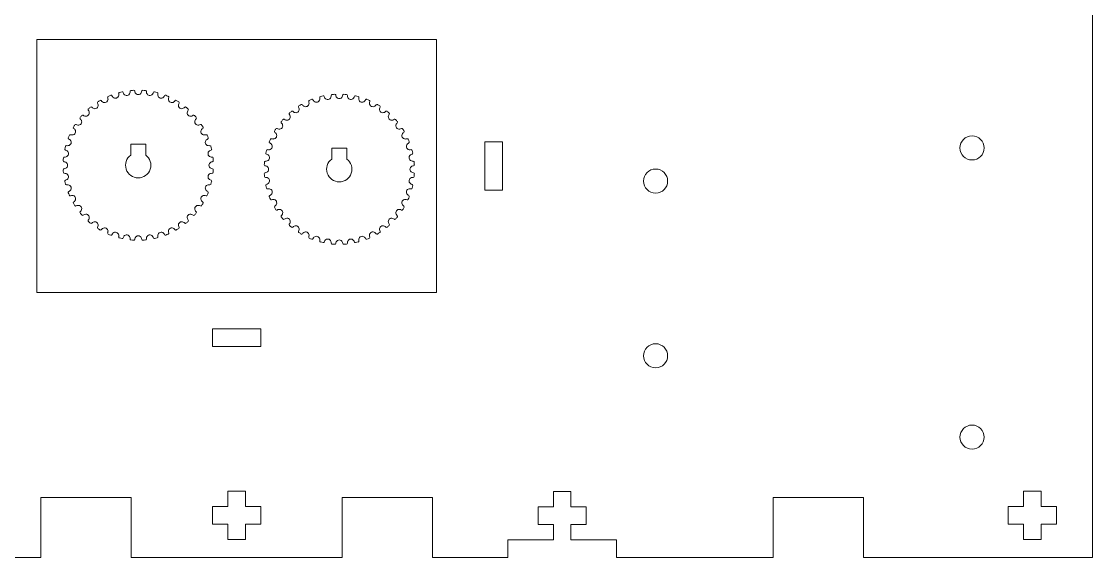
# Model space of a CAD drawing. Header units: millimetres. Extents: x -354 to 1300, y -263 to 109.
# Drawn here: x 1121.8 to 1299.6, y -166 to -77 of the extents above; entities that cross this region are included whole.
import ezdxf

# ---------------------------------------------------------------- set-up
doc = ezdxf.new("R2010")
doc.units = ezdxf.units.MM

msp = doc.modelspace()

# ---------------------------------------------------------------- linework, layer by layer
at = {"lineweight": 0}
for p, q in [((1299.56, -166.04), (1299.56, -36.04)), ((1124.41, -122.04), (1124.41, -80.04)), ((1124.41, -80.04), (1190.71, -80.04)), ((1190.71, -80.04), (1190.71, -122.04)), ((1139.97, -97.42), (1142.47, -97.42)), ((1139.97, -99.22), (1139.97, -97.42)), ((1142.47, -97.42), (1142.47, -99.22)), ((1198.71, -105.04), (1198.71, -97.04)), ((1198.71, -97.04), (1201.66, -97.04)), ((1201.66, -97.04), (1201.66, -105.04)), ((1173.33, -98.09), (1175.83, -98.09)), ((1173.33, -99.89), (1173.33, -98.09)), ((1175.83, -98.09), (1175.83, -99.89)), ((1201.66, -105.04), (1198.71, -105.04)), ((1190.71, -122.04), (1124.41, -122.04)), ((1153.56, -128.04), (1161.56, -128.04)), ((1153.56, -130.99), (1153.56, -128.04)), ((1161.56, -128.04), (1161.56, -130.99)), ((1161.56, -130.99), (1153.56, -130.99)), ((1125.06, -166.04), (1125.06, -156.04)), ((1125.06, -156.04), (1140.06, -156.04)), ((1140.06, -156.04), (1140.06, -166.04)), ((1156.08, -155.04), (1159.03, -155.04)), ((1156.08, -157.56), (1156.08, -155.04)), ((1159.03, -155.04), (1159.03, -157.56)), ((1175.06, -166.04), (1175.06, -156.04)), ((1175.06, -156.04), (1190.06, -156.04)), ((1190.06, -156.04), (1190.06, -166.04)), ((1210.11, -155.09), (1213.01, -155.09)), ((1210.11, -157.64), (1210.11, -155.09)), ((1213.01, -155.09), (1213.01, -157.64)), ((1246.56, -156.04), (1261.56, -156.04)), ((1246.56, -166.04), (1246.56, -156.04)), ((1261.56, -156.04), (1261.56, -166.04)), ((1288.08, -157.56), (1288.08, -155.04)), ((1288.08, -155.04), (1291.03, -155.04)), ((1291.03, -155.04), (1291.03, -157.56)), ((1153.56, -157.56), (1156.08, -157.56)), ((1153.56, -160.51), (1153.56, -157.56)), ((1159.03, -157.56), (1161.56, -157.56)), ((1161.56, -157.56), (1161.56, -160.51)), ((1207.56, -157.64), (1210.11, -157.64)), ((1207.56, -160.54), (1207.56, -157.64)), ((1213.01, -157.64), (1215.56, -157.64)), ((1215.56, -157.64), (1215.56, -160.54)), ((1285.56, -160.51), (1285.56, -157.56)), ((1285.56, -157.56), (1288.08, -157.56)), ((1291.03, -157.56), (1293.56, -157.56)), ((1293.56, -157.56), (1293.56, -160.51)), ((1156.08, -160.51), (1153.56, -160.51)), ((1156.08, -163.04), (1156.08, -160.51)), ((1159.03, -160.51), (1159.03, -163.04)), ((1161.56, -160.51), (1159.03, -160.51)), ((1210.11, -160.54), (1207.56, -160.54)), ((1210.11, -163.09), (1210.11, -160.54)), ((1215.56, -160.54), (1213.01, -160.54)), ((1213.01, -160.54), (1213.01, -163.09)), ((1288.08, -160.51), (1285.56, -160.51)), ((1288.08, -163.04), (1288.08, -160.51)), ((1291.03, -160.51), (1291.03, -163.04)), ((1293.56, -160.51), (1291.03, -160.51)), ((1159.03, -163.04), (1156.08, -163.04)), ((1202.56, -163.09), (1210.11, -163.09)), ((1202.56, -166.04), (1202.56, -163.09)), ((1213.01, -163.09), (1220.56, -163.09)), ((1220.56, -163.09), (1220.56, -166.04)), ((1291.03, -163.04), (1288.08, -163.04)), ((1112.56, -166.04), (1125.06, -166.04)), ((1140.06, -166.04), (1175.06, -166.04)), ((1190.06, -166.04), (1202.56, -166.04)), ((1220.56, -166.04), (1246.56, -166.04)), ((1261.56, -166.04), (1299.56, -166.04))]:
    msp.add_line(p, q, dxfattribs=at)
for centre in [(1279.56, -98.04), (1227.06, -103.54), (1227.06, -132.54), (1279.56, -146.04)]:
    msp.add_circle(centre, 2, dxfattribs=at)
for centre, radius, start, end in [((1138.12, -88.98), 0.15, 104.5716, 189.3953), ((1141.22, -100.91), 12.47, 102.4284, 104.5716), ((1138.57, -88.87), 0.15, 17.6047, 102.4284), ((1139.67, -88.52), 1, 197.6047, 214.9892), ((1138.87, -88.65), 1, 343.0108, 0.3953), ((1140.02, -88.64), 0.15, 95.5716, 180.3953), ((1141.22, -100.91), 12.47, 93.4284, 95.5716), ((1140.48, -88.6), 0.15, 8.6047, 93.4284), ((1141.62, -88.43), 1, 188.6047, 205.9892), ((1140.82, -88.43), 1, 334.0108, 351.3953), ((1141.96, -88.6), 0.15, 86.5716, 171.3953), ((1141.22, -100.91), 12.47, 84.4284, 86.5716), ((1142.42, -88.64), 0.15, 359.6047, 84.4284), ((1143.57, -88.65), 1, 179.6047, 196.9892), ((1142.78, -88.52), 1, 325.0108, 342.3953), ((1143.87, -88.87), 0.15, 77.5716, 162.3953), ((1141.22, -100.91), 12.47, 75.4284, 77.5716), ((1144.32, -88.98), 0.15, 350.6047, 75.4284), ((1134.59, -90.52), 0.15, 122.5716, 207.3953), ((1133.57, -91.05), 1, 10.0108, 27.3953), ((1141.22, -100.91), 12.47, 120.4284, 122.5716), ((1134.98, -90.28), 0.15, 35.6047, 120.4284), ((1135.91, -89.61), 1, 215.6047, 232.9892), ((1135.65, -89.96), 0.555, 232.9892, 1.0108), ((1136.29, -89.61), 0.15, 113.5716, 198.3953), ((1135.2, -89.97), 1, 1.0108, 18.3953), ((1141.22, -100.91), 12.47, 111.4284, 113.5716), ((1136.72, -89.43), 0.15, 26.6047, 111.4284), ((1137.75, -88.92), 1, 206.6047, 223.9892), ((1137.43, -89.23), 0.555, 223.9892, 352.0108), ((1136.99, -89.16), 1, 352.0108, 9.3953), ((1139.3, -88.78), 0.555, 214.9892, 343.0108), ((1141.22, -88.63), 0.555, 205.9892, 334.0108), ((1143.14, -88.78), 0.555, 196.9892, 325.0108), ((1145.46, -89.16), 1, 170.6047, 187.9892), ((1145.02, -89.23), 0.555, 187.9892, 316.0108), ((1144.7, -88.92), 1, 316.0108, 333.3953), ((1145.72, -89.43), 0.15, 68.5716, 153.3953), ((1141.22, -100.91), 12.47, 66.4284, 68.5716), ((1146.15, -89.61), 0.15, 341.6047, 66.4284), ((1147.24, -89.97), 1, 161.6047, 178.9892), ((1146.8, -89.96), 0.555, 178.9892, 307.0108), ((1146.53, -89.61), 1, 307.0108, 324.3953), ((1147.46, -90.28), 0.15, 59.5716, 144.3953), ((1141.22, -100.91), 12.47, 57.4284, 59.5716), ((1148.88, -91.05), 1, 152.6047, 169.9892), ((1147.86, -90.52), 0.15, 332.6047, 57.4284), ((1169, -90.64), 0.555, 232.9892, 1.0108), ((1169.65, -90.28), 0.15, 113.5716, 198.3953), ((1168.56, -90.64), 1, 1.0108, 18.3953), ((1174.58, -101.58), 12.47, 111.4284, 113.5716), ((1170.08, -90.1), 0.15, 26.6047, 111.4284), ((1171.1, -89.59), 1, 206.6047, 223.9892), ((1170.78, -89.9), 0.555, 223.9892, 352.0108), ((1171.48, -89.65), 0.15, 104.5716, 189.3953), ((1170.34, -89.84), 1, 352.0108, 9.3953), ((1174.58, -101.58), 12.47, 102.4284, 104.5716), ((1171.93, -89.54), 0.15, 17.6047, 102.4284), ((1173.02, -89.19), 1, 197.6047, 214.9892), ((1172.66, -89.45), 0.555, 214.9892, 343.0108), ((1172.23, -89.32), 1, 343.0108, 0.3953), ((1173.38, -89.31), 0.15, 95.5716, 180.3953), ((1174.58, -101.58), 12.47, 93.4284, 95.5716), ((1173.84, -89.27), 0.15, 8.6047, 93.4284), ((1174.98, -89.1), 1, 188.6047, 205.9892), ((1174.58, -89.3), 0.555, 205.9892, 334.0108), ((1174.18, -89.1), 1, 334.0108, 351.3953), ((1175.32, -89.27), 0.15, 86.5716, 171.3953), ((1174.58, -101.58), 12.47, 84.4284, 86.5716), ((1175.77, -89.31), 0.15, 359.6047, 84.4284), ((1176.92, -89.32), 1, 179.6047, 196.9892), ((1176.5, -89.45), 0.555, 196.9892, 325.0108), ((1176.13, -89.19), 1, 325.0108, 342.3953), ((1177.23, -89.54), 0.15, 77.5716, 162.3953), ((1174.58, -101.58), 12.47, 75.4284, 77.5716), ((1177.68, -89.65), 0.15, 350.6047, 75.4284), ((1178.81, -89.84), 1, 170.6047, 187.9892), ((1178.37, -89.9), 0.555, 187.9892, 316.0108), ((1178.05, -89.59), 1, 316.0108, 333.3953), ((1179.08, -90.1), 0.15, 68.5716, 153.3953), ((1174.58, -101.58), 12.47, 66.4284, 68.5716), ((1179.51, -90.28), 0.15, 341.6047, 66.4284), ((1180.6, -90.64), 1, 161.6047, 178.9892), ((1180.15, -90.64), 0.555, 178.9892, 307.0108), ((1132.54, -92.22), 0.555, 250.9892, 19.0108), ((1133.04, -91.68), 0.15, 131.5716, 216.3953), ((1132.12, -92.37), 1, 19.0108, 36.3953), ((1141.22, -100.91), 12.47, 129.4284, 131.5716), ((1133.39, -91.39), 0.15, 44.6047, 129.4284), ((1134.21, -90.58), 1, 224.6047, 241.9892), ((1134, -90.97), 0.555, 241.9892, 10.0108), ((1148.44, -90.97), 0.555, 169.9892, 298.0108), ((1148.23, -90.58), 1, 298.0108, 315.3953), ((1149.05, -91.39), 0.15, 50.5716, 135.3953), ((1141.22, -100.91), 12.47, 48.4284, 50.5716), ((1149.9, -92.22), 0.555, 160.9892, 289.0108), ((1150.33, -92.37), 1, 143.6047, 160.9892), ((1149.4, -91.68), 0.15, 323.6047, 48.4284), ((1166.4, -92.36), 0.15, 131.5716, 216.3953), ((1174.58, -101.58), 12.47, 129.4284, 131.5716), ((1166.75, -92.06), 0.15, 44.6047, 129.4284), ((1167.57, -91.25), 1, 224.6047, 241.9892), ((1167.36, -91.64), 0.555, 241.9892, 10.0108), ((1167.94, -91.19), 0.15, 122.5716, 207.3953), ((1166.92, -91.72), 1, 10.0108, 27.3953), ((1174.58, -101.58), 12.47, 120.4284, 122.5716), ((1168.34, -90.95), 0.15, 35.6047, 120.4284), ((1169.27, -90.28), 1, 215.6047, 232.9892), ((1179.89, -90.28), 1, 307.0108, 324.3953), ((1180.82, -90.95), 0.15, 59.5716, 144.3953), ((1174.58, -101.58), 12.47, 57.4284, 59.5716), ((1181.8, -91.64), 0.555, 169.9892, 298.0108), ((1182.23, -91.72), 1, 152.6047, 169.9892), ((1181.21, -91.19), 0.15, 332.6047, 57.4284), ((1181.59, -91.25), 1, 298.0108, 315.3953), ((1182.41, -92.06), 0.15, 50.5716, 135.3953), ((1174.58, -101.58), 12.47, 48.4284, 50.5716), ((1182.76, -92.36), 0.15, 323.6047, 48.4284), ((1141.22, -100.91), 12.48, 147.4284, 149.5716), ((1130.84, -94.27), 0.15, 62.6047, 147.4284), ((1131.36, -93.25), 1, 242.6047, 259.9892), ((1131.29, -93.69), 0.555, 259.9892, 28.0108), ((1131.7, -93.08), 0.15, 140.5716, 225.3953), ((1141.22, -100.91), 12.47, 138.4284, 140.5716), ((1130.89, -93.9), 1, 28.0108, 45.3953), ((1132, -92.73), 0.15, 53.6047, 138.4284), ((1132.68, -91.8), 1, 233.6047, 250.9892), ((1149.76, -91.8), 1, 289.0108, 306.3953), ((1150.44, -92.73), 0.15, 41.5716, 126.3953), ((1141.22, -100.91), 12.47, 39.4284, 41.5716), ((1151.16, -93.69), 0.555, 151.9892, 280.0108), ((1151.55, -93.9), 1, 134.6047, 151.9892), ((1150.74, -93.08), 0.15, 314.6047, 39.4284), ((1151.08, -93.25), 1, 280.0108, 297.3953), ((1151.61, -94.27), 0.15, 32.5716, 117.3953), ((1141.22, -100.91), 12.47, 30.4284, 32.5716), ((1164.64, -94.36), 0.555, 259.9892, 28.0108), ((1165.06, -93.75), 0.15, 140.5716, 225.3953), ((1174.58, -101.58), 12.47, 138.4284, 140.5716), ((1164.25, -94.57), 1, 28.0108, 45.3953), ((1165.36, -93.4), 0.15, 53.6047, 138.4284), ((1166.04, -92.47), 1, 233.6047, 250.9892), ((1165.9, -92.89), 0.555, 250.9892, 19.0108), ((1165.47, -93.04), 1, 19.0108, 36.3953), ((1183.26, -92.89), 0.555, 160.9892, 289.0108), ((1183.68, -93.04), 1, 143.6047, 160.9892), ((1183.12, -92.47), 1, 289.0108, 306.3953), ((1183.8, -93.4), 0.15, 41.5716, 126.3953), ((1174.58, -101.58), 12.47, 39.4284, 41.5716), ((1184.51, -94.36), 0.555, 151.9892, 280.0108), ((1184.91, -94.57), 1, 134.6047, 151.9892), ((1184.1, -93.75), 0.15, 314.6047, 39.4284), ((1141.22, -100.91), 12.47, 156.4284, 158.5716), ((1129.92, -95.98), 0.15, 71.6047, 156.4284), ((1130.29, -94.89), 1, 251.6047, 268.9892), ((1130.28, -95.33), 0.555, 268.9892, 37.0108), ((1130.59, -94.66), 0.15, 149.5716, 234.3953), ((1129.92, -95.6), 1, 37.0108, 54.3953), ((1152.16, -95.33), 0.555, 142.9892, 271.0108), ((1152.52, -95.6), 1, 125.6047, 142.9892), ((1151.85, -94.66), 0.15, 305.6047, 30.4284), ((1152.16, -94.89), 1, 271.0108, 288.3953), ((1152.52, -95.98), 0.15, 23.5716, 108.3953), ((1141.22, -100.91), 12.47, 21.4284, 23.5716), ((1163.64, -96), 0.555, 268.9892, 37.0108), ((1163.95, -95.33), 0.15, 149.5716, 234.3953), ((1174.58, -101.58), 12.48, 147.4284, 149.5716), ((1163.28, -96.27), 1, 37.0108, 54.3953), ((1164.19, -94.94), 0.15, 62.6047, 147.4284), ((1164.72, -93.92), 1, 242.6047, 259.9892), ((1184.44, -93.92), 1, 280.0108, 297.3953), ((1184.96, -94.94), 0.15, 32.5716, 117.3953), ((1185.52, -96), 0.555, 142.9892, 271.0108), ((1185.88, -96.27), 1, 125.6047, 142.9892), ((1174.58, -101.58), 12.47, 30.4284, 32.5716), ((1185.21, -95.33), 0.15, 305.6047, 30.4284), ((1129.29, -97.8), 0.15, 80.6047, 165.4284), ((1129.48, -96.67), 1, 260.6047, 277.9892), ((1129.75, -96.4), 0.15, 158.5716, 243.3953), ((1129.54, -97.11), 0.555, 277.9892, 46.0108), ((1129.23, -97.43), 1, 46.0108, 63.3953), ((1152.9, -97.11), 0.555, 133.9892, 262.0108), ((1153.21, -97.43), 1, 116.6047, 133.9892), ((1152.69, -96.4), 0.15, 296.6047, 21.4284), ((1152.96, -96.67), 1, 262.0108, 279.3953), ((1153.15, -97.8), 0.15, 14.5716, 99.3953), ((1163.11, -97.07), 0.15, 158.5716, 243.3953), ((1174.58, -101.58), 12.47, 156.4284, 158.5716), ((1162.9, -97.78), 0.555, 277.9892, 46.0108), ((1162.59, -98.1), 1, 46.0108, 63.3953), ((1163.28, -96.65), 0.15, 71.6047, 156.4284), ((1163.64, -95.56), 1, 251.6047, 268.9892), ((1185.51, -95.56), 1, 271.0108, 288.3953), ((1186.26, -97.78), 0.555, 133.9892, 262.0108), ((1185.87, -96.65), 0.15, 23.5716, 108.3953), ((1186.57, -98.1), 1, 116.6047, 133.9892), ((1174.58, -101.58), 12.47, 21.4284, 23.5716), ((1186.05, -97.07), 0.15, 296.6047, 21.4284), ((1128.96, -98.56), 1, 269.6047, 286.9892), ((1141.22, -100.91), 12.47, 165.4284, 167.5716), ((1129.19, -98.25), 0.15, 167.5716, 252.3953), ((1128.84, -99.35), 1, 55.0108, 72.3953), ((1129.09, -98.98), 0.555, 286.9892, 55.0108), ((1141.22, -100.91), 2.1, 126.5296, 53.4704), ((1153.35, -98.98), 0.555, 124.9892, 253.0108), ((1153.61, -99.35), 1, 107.6047, 124.9892), ((1153.48, -98.56), 1, 253.0108, 270.3953), ((1141.22, -100.91), 12.47, 12.4284, 14.5716), ((1153.26, -98.25), 0.15, 287.6047, 12.4284), ((1162.54, -98.92), 0.15, 167.5716, 252.3953), ((1174.58, -101.58), 12.47, 165.4284, 167.5716), ((1162.65, -98.48), 0.15, 80.6047, 165.4284), ((1162.19, -100.02), 1, 55.0108, 72.3953), ((1162.45, -99.66), 0.555, 286.9892, 55.0108), ((1162.84, -97.34), 1, 260.6047, 277.9892), ((1186.71, -99.66), 0.555, 124.9892, 253.0108), ((1186.32, -97.34), 1, 262.0108, 279.3953), ((1186.96, -100.02), 1, 107.6047, 124.9892), ((1186.51, -98.48), 0.15, 14.5716, 99.3953), ((1174.58, -101.58), 12.47, 12.4284, 14.5716), ((1186.61, -98.92), 0.15, 287.6047, 12.4284), ((1141.22, -100.91), 12.47, 174.4284, 176.5716), ((1128.92, -100.17), 0.15, 176.5716, 261.3953), ((1128.95, -99.71), 0.15, 89.6047, 174.4284), ((1128.75, -101.31), 1, 64.0108, 81.3953), ((1128.94, -100.91), 0.555, 295.9892, 64.0108), ((1153.5, -100.91), 0.555, 115.9892, 244.0108), ((1153.7, -101.31), 1, 98.6047, 115.9892), ((1153.49, -99.71), 0.15, 5.5716, 90.3953), ((1153.52, -100.17), 0.15, 278.6047, 3.4284), ((1141.22, -100.91), 12.47, 3.4284, 5.5716), ((1174.58, -101.58), 12.47, 174.4284, 176.5716), ((1162.28, -100.84), 0.15, 176.5716, 261.3953), ((1162.31, -100.38), 0.15, 89.6047, 174.4284), ((1162.1, -101.98), 1, 64.0108, 81.3953), ((1162.32, -99.23), 1, 269.6047, 286.9892), ((1162.3, -101.58), 0.555, 295.9892, 64.0108), ((1174.58, -101.58), 2.1, 126.5296, 53.4704), ((1186.86, -101.58), 0.555, 115.9892, 244.0108), ((1186.84, -99.23), 1, 253.0108, 270.3953), ((1187.05, -101.98), 1, 98.6047, 115.9892), ((1186.85, -100.38), 0.15, 5.5716, 90.3953), ((1186.88, -100.84), 0.15, 278.6047, 3.4284), ((1174.58, -101.58), 12.47, 3.4284, 5.5716), ((1128.92, -101.64), 0.15, 98.6047, 183.4284), ((1141.22, -100.91), 12.47, 183.4284, 185.5716), ((1128.95, -102.1), 0.15, 185.5716, 270.3953), ((1128.75, -100.51), 1, 278.6047, 295.9892), ((1128.96, -103.25), 1, 73.0108, 90.3953), ((1129.09, -102.83), 0.555, 304.9892, 73.0108), ((1153.35, -102.83), 0.555, 106.9892, 235.0108), ((1153.48, -103.25), 1, 89.6047, 106.9892), ((1153.7, -100.51), 1, 244.0108, 261.3953), ((1153.49, -102.1), 0.15, 269.6047, 354.4284), ((1153.52, -101.64), 0.15, 356.5716, 81.3953), ((1141.22, -100.91), 12.47, 354.4284, 356.5716), ((1162.28, -102.31), 0.15, 98.6047, 183.4284), ((1174.58, -101.58), 12.47, 183.4284, 185.5716), ((1162.31, -102.77), 0.15, 185.5716, 270.3953), ((1162.1, -101.18), 1, 278.6047, 295.9892), ((1162.32, -103.92), 1, 73.0108, 90.3953), ((1162.45, -103.5), 0.555, 304.9892, 73.0108), ((1186.71, -103.5), 0.555, 106.9892, 235.0108), ((1186.84, -103.92), 1, 89.6047, 106.9892), ((1187.05, -101.18), 1, 244.0108, 261.3953), ((1186.85, -102.77), 0.15, 269.6047, 354.4284), ((1186.88, -102.31), 0.15, 356.5716, 81.3953), ((1174.58, -101.58), 12.47, 354.4284, 356.5716), ((1129.19, -103.56), 0.15, 107.6047, 192.4284), ((1141.22, -100.91), 12.47, 192.4284, 194.5716), ((1128.84, -102.46), 1, 287.6047, 304.9892), ((1129.29, -104.01), 0.15, 194.5716, 279.3953), ((1129.48, -105.14), 1, 82.0108, 99.3953), ((1129.54, -104.7), 0.555, 313.9892, 82.0108), ((1152.9, -104.7), 0.555, 97.9892, 226.0108), ((1152.96, -105.14), 1, 80.6047, 97.9892), ((1153.61, -102.46), 1, 235.0108, 252.3953), ((1153.15, -104.01), 0.15, 260.6047, 345.4284), ((1153.26, -103.56), 0.15, 347.5716, 72.3953), ((1141.22, -100.91), 12.47, 345.4284, 347.5716), ((1162.54, -104.23), 0.15, 107.6047, 192.4284), ((1174.58, -101.58), 12.47, 192.4284, 194.5716), ((1162.19, -103.13), 1, 287.6047, 304.9892), ((1162.65, -104.68), 0.15, 194.5716, 279.3953), ((1162.84, -105.81), 1, 82.0108, 99.3953), ((1162.9, -105.37), 0.555, 313.9892, 82.0108), ((1186.26, -105.37), 0.555, 97.9892, 226.0108), ((1186.32, -105.81), 1, 80.6047, 97.9892), ((1186.96, -103.13), 1, 235.0108, 252.3953), ((1186.51, -104.68), 0.15, 260.6047, 345.4284), ((1174.58, -101.58), 12.47, 345.4284, 347.5716), ((1186.61, -104.23), 0.15, 347.5716, 72.3953), ((1129.75, -105.41), 0.15, 116.6047, 201.4284), ((1141.22, -100.91), 12.47, 201.4284, 203.5716), ((1129.23, -104.38), 1, 296.6047, 313.9892), ((1129.92, -105.83), 0.15, 203.5716, 288.3953), ((1130.29, -106.93), 1, 91.0108, 108.3953), ((1130.28, -106.48), 0.555, 322.9892, 91.0108), ((1152.16, -106.48), 0.555, 88.9892, 217.0108), ((1152.16, -106.93), 1, 71.6047, 88.9892), ((1152.52, -105.83), 0.15, 251.6047, 336.4284), ((1153.21, -104.38), 1, 226.0108, 243.3953), ((1141.22, -100.91), 12.47, 336.4284, 338.5716), ((1152.69, -105.41), 0.15, 338.5716, 63.3953), ((1163.11, -106.08), 0.15, 116.6047, 201.4284), ((1174.58, -101.58), 12.47, 201.4284, 203.5716), ((1162.59, -105.05), 1, 296.6047, 313.9892), ((1163.28, -106.51), 0.15, 203.5716, 288.3953), ((1163.64, -107.6), 1, 91.0108, 108.3953), ((1163.64, -107.15), 0.555, 322.9892, 91.0108), ((1185.52, -107.15), 0.555, 88.9892, 217.0108), ((1185.51, -107.6), 1, 71.6047, 88.9892), ((1185.87, -106.51), 0.15, 251.6047, 336.4284), ((1186.57, -105.05), 1, 226.0108, 243.3953), ((1174.58, -101.58), 12.47, 336.4284, 338.5716), ((1186.05, -106.08), 0.15, 338.5716, 63.3953), ((1130.59, -107.15), 0.15, 125.6047, 210.4284), ((1141.22, -100.91), 12.47, 210.4284, 212.5716), ((1129.92, -106.21), 1, 305.6047, 322.9892), ((1130.84, -107.54), 0.15, 212.5716, 297.3953), ((1131.36, -108.56), 1, 100.0108, 117.3953), ((1131.29, -108.12), 0.555, 331.9892, 100.0108), ((1130.89, -107.91), 1, 314.6047, 331.9892), ((1151.16, -108.12), 0.555, 79.9892, 208.0108), ((1151.55, -107.91), 1, 208.0108, 225.3953), ((1151.08, -108.56), 1, 62.6047, 79.9892), ((1151.61, -107.54), 0.15, 242.6047, 327.4284), ((1152.52, -106.21), 1, 217.0108, 234.3953), ((1141.22, -100.91), 12.47, 327.4284, 329.5716), ((1151.85, -107.15), 0.15, 329.5716, 54.3953), ((1163.95, -107.82), 0.15, 125.6047, 210.4284), ((1174.58, -101.58), 12.47, 210.4284, 212.5716), ((1163.28, -106.88), 1, 305.6047, 322.9892), ((1164.19, -108.21), 0.15, 212.5716, 297.3953), ((1164.72, -109.23), 1, 100.0108, 117.3953), ((1164.64, -108.79), 0.555, 331.9892, 100.0108), ((1184.51, -108.79), 0.555, 79.9892, 208.0108), ((1184.44, -109.23), 1, 62.6047, 79.9892), ((1184.96, -108.21), 0.15, 242.6047, 327.4284), ((1185.88, -106.88), 1, 217.0108, 234.3953), ((1174.58, -101.58), 12.47, 327.4284, 329.5716), ((1185.21, -107.82), 0.15, 329.5716, 54.3953), ((1131.7, -108.73), 0.15, 134.6047, 219.4284), ((1141.22, -100.91), 12.47, 219.4284, 221.5716), ((1132, -109.08), 0.15, 221.5716, 306.3953), ((1132.68, -110.01), 1, 109.0108, 126.3953), ((1132.54, -109.59), 0.555, 340.9892, 109.0108), ((1133.04, -110.13), 0.15, 143.6047, 228.4284), ((1132.12, -109.44), 1, 323.6047, 340.9892), ((1149.9, -109.59), 0.555, 70.9892, 199.0108), ((1150.33, -109.44), 1, 199.0108, 216.3953), ((1149.4, -110.13), 0.15, 311.5716, 36.3953), ((1149.76, -110.01), 1, 53.6047, 70.9892), ((1150.44, -109.08), 0.15, 233.6047, 318.4284), ((1141.22, -100.91), 12.47, 318.4284, 320.5716), ((1150.74, -108.73), 0.15, 320.5716, 45.3953), ((1165.06, -109.4), 0.15, 134.6047, 219.4284), ((1174.58, -101.58), 12.47, 219.4284, 221.5716), ((1164.25, -108.59), 1, 314.6047, 331.9892), ((1165.36, -109.75), 0.15, 221.5716, 306.3953), ((1166.04, -110.68), 1, 109.0108, 126.3953), ((1165.9, -110.26), 0.555, 340.9892, 109.0108), ((1183.26, -110.26), 0.555, 70.9892, 199.0108), ((1183.12, -110.68), 1, 53.6047, 70.9892), ((1183.8, -109.75), 0.15, 233.6047, 318.4284), ((1174.58, -101.58), 12.47, 318.4284, 320.5716), ((1184.91, -108.59), 1, 208.0108, 225.3953), ((1184.1, -109.4), 0.15, 320.5716, 45.3953), ((1141.22, -100.91), 12.47, 228.4284, 230.5716), ((1133.39, -110.43), 0.15, 230.5716, 315.3953), ((1134.21, -111.23), 1, 118.0108, 135.3953), ((1134, -110.84), 0.555, 349.9892, 118.0108), ((1134.59, -111.29), 0.15, 152.6047, 237.4284), ((1133.57, -110.76), 1, 332.6047, 349.9892), ((1141.22, -100.91), 12.47, 237.4284, 239.5716), ((1134.98, -111.53), 0.15, 239.5716, 324.3953), ((1135.91, -112.2), 1, 127.0108, 144.3953), ((1135.65, -111.85), 0.555, 358.9892, 127.0108), ((1135.2, -111.84), 1, 341.6047, 358.9892), ((1146.8, -111.85), 0.555, 52.9892, 181.0108), ((1147.24, -111.84), 1, 181.0108, 198.3953), ((1146.53, -112.2), 1, 35.6047, 52.9892), ((1147.46, -111.53), 0.15, 215.6047, 300.4284), ((1141.22, -100.91), 12.47, 300.4284, 302.5716), ((1148.44, -110.84), 0.555, 61.9892, 190.0108), ((1148.88, -110.76), 1, 190.0108, 207.3953), ((1147.86, -111.29), 0.15, 302.5716, 27.3953), ((1148.23, -111.23), 1, 44.6047, 61.9892), ((1149.05, -110.43), 0.15, 224.6047, 309.4284), ((1141.22, -100.91), 12.47, 309.4284, 311.5716), ((1166.4, -110.8), 0.15, 143.6047, 228.4284), ((1165.47, -110.11), 1, 323.6047, 340.9892), ((1174.58, -101.58), 12.47, 228.4284, 230.5716), ((1166.75, -111.1), 0.15, 230.5716, 315.3953), ((1167.57, -111.9), 1, 118.0108, 135.3953), ((1167.36, -111.51), 0.555, 349.9892, 118.0108), ((1167.94, -111.96), 0.15, 152.6047, 237.4284), ((1166.92, -111.43), 1, 332.6047, 349.9892), ((1181.8, -111.51), 0.555, 61.9892, 190.0108), ((1182.23, -111.43), 1, 190.0108, 207.3953), ((1181.21, -111.96), 0.15, 302.5716, 27.3953), ((1181.59, -111.9), 1, 44.6047, 61.9892), ((1182.41, -111.1), 0.15, 224.6047, 309.4284), ((1174.58, -101.58), 12.47, 309.4284, 311.5716), ((1183.68, -110.11), 1, 199.0108, 216.3953), ((1182.76, -110.8), 0.15, 311.5716, 36.3953), ((1136.29, -112.2), 0.15, 161.6047, 246.4284), ((1141.22, -100.91), 12.48, 246.4284, 248.5716), ((1136.72, -112.38), 0.15, 248.5716, 333.3953), ((1137.75, -112.89), 1, 136.0108, 153.3953), ((1137.43, -112.58), 0.555, 7.9892, 136.0108), ((1136.99, -112.65), 1, 350.6047, 7.9892), ((1138.12, -112.83), 0.15, 170.6047, 255.4284), ((1141.22, -100.91), 12.47, 255.4284, 257.5716), ((1138.57, -112.94), 0.15, 257.5716, 342.3953), ((1139.67, -113.29), 1, 145.0108, 162.3953), ((1139.3, -113.03), 0.555, 16.9892, 145.0108), ((1138.87, -113.16), 1, 359.6047, 16.9892), ((1140.02, -113.17), 0.15, 179.6047, 264.4284), ((1141.22, -100.91), 12.47, 264.4284, 266.5716), ((1140.48, -113.21), 0.15, 266.5716, 351.3953), ((1141.62, -113.38), 1, 154.0108, 171.3953), ((1141.22, -113.19), 0.555, 25.9892, 154.0108), ((1140.82, -113.38), 1, 8.6047, 25.9892), ((1141.96, -113.21), 0.15, 188.6047, 273.4284), ((1141.22, -100.91), 12.47, 273.4284, 275.5716), ((1142.42, -113.17), 0.15, 275.5716, 0.3953), ((1143.57, -113.16), 1, 163.0108, 180.3953), ((1143.14, -113.03), 0.555, 34.9892, 163.0108), ((1142.78, -113.29), 1, 17.6047, 34.9892), ((1143.87, -112.94), 0.15, 197.6047, 282.4284), ((1141.22, -100.91), 12.47, 282.4284, 284.5716), ((1144.32, -112.83), 0.15, 284.5716, 9.3953), ((1145.46, -112.65), 1, 172.0108, 189.3953), ((1145.02, -112.58), 0.555, 43.9892, 172.0108), ((1144.7, -112.89), 1, 26.6047, 43.9892), ((1145.72, -112.38), 0.15, 206.6047, 291.4284), ((1141.22, -100.91), 12.47, 291.4284, 293.5716), ((1146.15, -112.2), 0.15, 293.5716, 18.3953), ((1174.58, -101.58), 12.47, 237.4284, 239.5716), ((1168.34, -112.2), 0.15, 239.5716, 324.3953), ((1169.27, -112.87), 1, 127.0108, 144.3953), ((1169, -112.52), 0.555, 358.9892, 127.0108), ((1169.65, -112.87), 0.15, 161.6047, 246.4284), ((1168.56, -112.51), 1, 341.6047, 358.9892), ((1174.58, -101.58), 12.48, 246.4284, 248.5716), ((1170.08, -113.05), 0.15, 248.5716, 333.3953), ((1171.1, -113.56), 1, 136.0108, 153.3953), ((1170.78, -113.26), 0.555, 7.9892, 136.0108), ((1170.34, -113.32), 1, 350.6047, 7.9892), ((1171.48, -113.51), 0.15, 170.6047, 255.4284), ((1174.58, -101.58), 12.47, 255.4284, 257.5716), ((1171.93, -113.61), 0.15, 257.5716, 342.3953), ((1173.02, -113.96), 1, 145.0108, 162.3953), ((1172.66, -113.71), 0.555, 16.9892, 145.0108), ((1172.23, -113.84), 1, 359.6047, 16.9892), ((1174.98, -114.05), 1, 154.0108, 171.3953), ((1174.58, -113.86), 0.555, 25.9892, 154.0108), ((1174.18, -114.05), 1, 8.6047, 25.9892), ((1176.92, -113.84), 1, 163.0108, 180.3953), ((1176.5, -113.71), 0.555, 34.9892, 163.0108), ((1176.13, -113.96), 1, 17.6047, 34.9892), ((1177.23, -113.61), 0.15, 197.6047, 282.4284), ((1174.58, -101.58), 12.47, 282.4284, 284.5716), ((1177.68, -113.51), 0.15, 284.5716, 9.3953), ((1178.81, -113.32), 1, 172.0108, 189.3953), ((1178.37, -113.26), 0.555, 43.9892, 172.0108), ((1178.05, -113.56), 1, 26.6047, 43.9892), ((1179.08, -113.05), 0.15, 206.6047, 291.4284), ((1174.58, -101.58), 12.47, 291.4284, 293.5716), ((1179.51, -112.87), 0.15, 293.5716, 18.3953), ((1180.15, -112.52), 0.555, 52.9892, 181.0108), ((1180.6, -112.51), 1, 181.0108, 198.3953), ((1179.89, -112.87), 1, 35.6047, 52.9892), ((1180.82, -112.2), 0.15, 215.6047, 300.4284), ((1174.58, -101.58), 12.47, 300.4284, 302.5716), ((1173.38, -113.84), 0.15, 179.6047, 264.4284), ((1174.58, -101.58), 12.47, 264.4284, 266.5716), ((1173.84, -113.88), 0.15, 266.5716, 351.3953), ((1175.32, -113.88), 0.15, 188.6047, 273.4284), ((1174.58, -101.58), 12.47, 273.4284, 275.5716), ((1175.77, -113.84), 0.15, 275.5716, 0.3953)]:
    msp.add_arc(centre, radius, start, end, dxfattribs=at)

doc.saveas('drawing.dxf')
